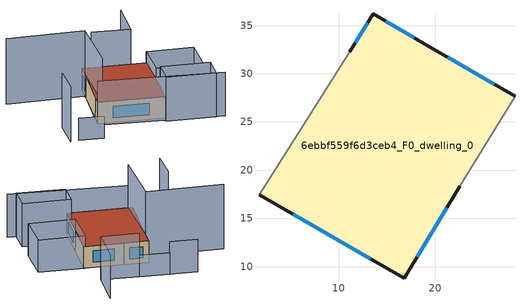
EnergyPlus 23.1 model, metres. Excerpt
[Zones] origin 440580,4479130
6ebbf559f6d3ceb4_F0_dwelling_0
 floor ground (EU_floor_Construction): 28.27,27.69 22.56,18.32 16.8,8.79 1.74,17.48 3.56,20.29 11.14,32.26 13.57,36.23 19.15,32.96 z0
 wall outside (EU_wall_Construction): 1.74,17.48 16.8,8.79 22.56,18.32 / 28.27,27.69 19.15,32.96 13.57,36.23 11.14,32.26 z0:6
 wall adiabatic (EU_wall_Construction): 11.14,32.26 3.56,20.29 1.74,17.48 / 22.56,18.32 28.27,27.69 z0:6
 window (EU_Window_Construction): 18.15,11.02 21.21,16.09 / 5.27,15.44 13.28,10.82 / 13,35.3 11.71,33.19 / 17.84,33.73 14.88,35.47 / 26.14,28.92 21.29,31.73 z1.4:4.6
 roof outside (EU_roof_Construction): 22.56,18.32 28.27,27.69 19.15,32.96 13.57,36.23 11.14,32.26 3.56,20.29 1.74,17.48 16.8,8.79 z6
shading: -8.54,13.28 -3.08,9.82 / 21.53,41.28 14.65,45.42 z0:6; -6.41,21.89 -10.68,14.01 z0:15; 1.5,17.12 29,-0.26 / 36.32,46.49 30.12,36.13 / 30.12,36.13 21.42,41.34 / 27.07,0.96 15.93,7.34 / 15.93,7.34 19.34,13.3 / 19.34,13.3 30.48,6.92 / 30.48,6.92 27.07,0.96 z0:12; 14.62,45.38 8.35,49.19 / 33.27,12.31 22.56,18.32 / 22.56,18.32 27.93,27.89 / 27.93,27.89 38.64,21.87 / 38.64,21.87 33.27,12.31 z0:9; -6.58,42.59 11.45,32.82 / 11.45,32.82 2.81,16.89 z0:18
[Building]
EU S2 Campaign: North Axis=0; Terrain=City; Solar Distribution=FullExterior
[Site:Location]
Madrid: Latitude=40.5; Longitude=-3.5; Time Zone=1; Elevation=609
[SizingPeriod:WeatherFileDays]
AnnualSizingPeriod: Begin Month=1; Begin Day of Month=1; End Month=12; End Day of Month=31; Day of Week for Start Day=Monday; Use Weather File Daylight Saving Period=No; Use Weather File Rain and Snow Indicators=No
[MATERIAL]
EU_InternalMass_Material: Roughness=MediumRough; Thickness=0.1; Conductivity=1; Density=1800; Specific Heat=900; Thermal Absorptance=0.9; Solar Absorptance=0.7; Visible Absorptance=0.7
[MATERIAL:NOMASS] Roughness=MediumRough; Thermal Absorptance=0.9; Solar Absorptance=0.7; Visible Absorptance=0.7
Name | Thermal Resistance
EU_wall_NoMass | 0.419739
EU_roof_NoMass | 0.352165
EU_floor_NoMass | 0.608284
[WINDOWMATERIAL:SIMPLEGLAZINGSYSTEM]
EU_Window_SimpleGlazing: UFactor=4.8352; Solar Heat Gain Coefficient=0.85; Visible Transmittance=0.85
[CONSTRUCTION]
EU_wall_Construction: EU_wall_NoMass
EU_roof_Construction: EU_roof_NoMass
EU_floor_Construction: EU_floor_NoMass
EU_InternalMass_Construction: EU_InternalMass_Material
EU_Window_Construction: EU_Window_SimpleGlazing
[ZONE]
6ebbf559f6d3ceb4_F0_dwelling_0: Type=1; Multiplier=1; Ceiling Height=autocalculate; Volume=2275.11; Floor Area=autocalculate; Part of Total Floor Area=Yes
[INTERNALMASS]
6ebbf559f6d3ceb4_F0_dwelling_0_EU_InternalMass: Construction=EU_InternalMass_Construction; Zone or ZoneList=6ebbf559f6d3ceb4_F0_dwelling_0; Surface Area=379.185
[OTHEREQUIPMENT]
EU_Step8_InternalGain_6ebbf559f6d3ceb4_F0_dwelling_0_f000: Fuel Type=Electricity; Zone or ZoneList or Space or SpaceList=6ebbf559f6d3ceb4_F0_dwelling_0; Schedule=EU_Step8_GainSchedule_6ebbf559f6d3ceb4_F0_dwelling_0_f000; Design Level Calculation Method=Watts/Area; Power per Zone Floor Area=1; Fraction Latent=0; Fraction Radiant=0; Fraction Lost=0; Carbon Dioxide Generation Rate=0; EndUse Subcategory=EU_Step8_InternalGains
[ZONEVENTILATION:DESIGNFLOWRATE]
EU_ConstantAir_6ebbf559f6d3ceb4_F0_dwelling_0: Zone or ZoneList or Space or SpaceList=6ebbf559f6d3ceb4_F0_dwelling_0; Schedule=EU_AlwaysOn; Design Flow Rate Calculation Method=AirChanges/Hour; Air Changes per Hour=0.703302; Ventilation Type=Natural; Fan Pressure Rise=0; Fan Total Efficiency=1; Constant Term Coefficient=1; Temperature Term Coefficient=0; Velocity Term Coefficient=0; Velocity Squared Term Coefficient=0; Minimum Indoor Temperature=-100; Maximum Indoor Temperature=100; Delta Temperature=-100; Minimum Outdoor Temperature=-100; Maximum Outdoor Temperature=100; Maximum Wind Speed=40
[HVACTEMPLATE:THERMOSTAT]
EU_HeatOnly_6ebbf559f6d3ceb4_F0_dwelling_0: Constant Heating Setpoint=20; Constant Cooling Setpoint=50
[HVACTEMPLATE:ZONE:IDEALLOADSAIRSYSTEM]
6ebbf559f6d3ceb4_F0_dwelling_0: Template Thermostat=EU_HeatOnly_6ebbf559f6d3ceb4_F0_dwelling_0; System Availability Schedule=EU_AlwaysOn; Maximum Heating Supply Air Temperature=50; Minimum Cooling Supply Air Temperature=13; Maximum Heating Supply Air Humidity Ratio=0.0156; Minimum Cooling Supply Air Humidity Ratio=0.0077; Heating Limit=NoLimit; Cooling Limit=NoLimit; Heating Availability Schedule=EU_AlwaysOn; Cooling Availability Schedule=EU_CoolingOff; Dehumidification Control Type=ConstantSensibleHeatRatio; Cooling Sensible Heat Ratio=0.7; Dehumidification Setpoint=60; Humidification Control Type=None; Humidification Setpoint=30; Outdoor Air Method=None; Outdoor Air Flow Rate per Person=0.00944; Outdoor Air Flow Rate per Zone Floor Area=0; Outdoor Air Flow Rate per Zone=0; Demand Controlled Ventilation Type=None; Outdoor Air Economizer Type=NoEconomizer; Heat Recovery Type=None; Sensible Heat Recovery Effectiveness=0.7; Latent Heat Recovery Effectiveness=0.65
[SIZING:ZONE]
6ebbf559f6d3ceb4_F0_dwelling_0: Zone Cooling Design Supply Air Temperature Input Method=SupplyAirTemperature; Zone Cooling Design Supply Air Temperature=13; Zone Heating Design Supply Air Temperature Input Method=SupplyAirTemperature; Zone Heating Design Supply Air Temperature=50; Zone Cooling Design Supply Air Humidity Ratio=0.008; Zone Heating Design Supply Air Humidity Ratio=0.008; Cooling Design Air Flow Method=DesignDay; Cooling Design Air Flow Rate=0; Cooling Minimum Air Flow per Zone Floor Area=0.000762; Cooling Minimum Air Flow=0; Cooling Minimum Air Flow Fraction=0.2; Heating Design Air Flow Method=DesignDay; Heating Design Air Flow Rate=0; Heating Maximum Air Flow per Zone Floor Area=0.002032; Heating Maximum Air Flow=0.141576; Heating Maximum Air Flow Fraction=0.3; Account for Dedicated Outdoor Air System=No; Dedicated Outdoor Air System Control Strategy=NeutralSupplyAir; Dedicated Outdoor Air Low Setpoint Temperature for Design=autosize; Dedicated Outdoor Air High Setpoint Temperature for Design=autosize; Zone Load Sizing Method=Sensible Load Only No Latent Load; Zone Latent Cooling Design Supply Air Humidity Ratio Input Method=HumidityRatioDifference; Zone Cooling Design Supply Air Humidity Ratio Difference=0.005; Zone Latent Heating Design Supply Air Humidity Ratio Input Method=HumidityRatioDifference; Zone Humidification Design Supply Air Humidity Ratio Difference=0.005
[SCHEDULE:CONSTANT]
Name | Hourly Value
EU_AlwaysOn | 1
EU_CoolingOff | 0
[SCHEDULE:FILE]
EU_Step8_GainSchedule_6ebbf559f6d3ceb4_F0_dwelling_0_f000: File=../../schedules/6ebbf559f6d3ceb4/6ebbf559f6d3ceb4_F0_dwelling_0_f000_gain.csv; Column Number=1; Rows to Skip at Top=0; Number of Hours of Data=8760; Column Separator=Comma; Interpolate to Timestep=No; Minutes per Item=60; Adjust Schedule for Daylight Savings=Yes
